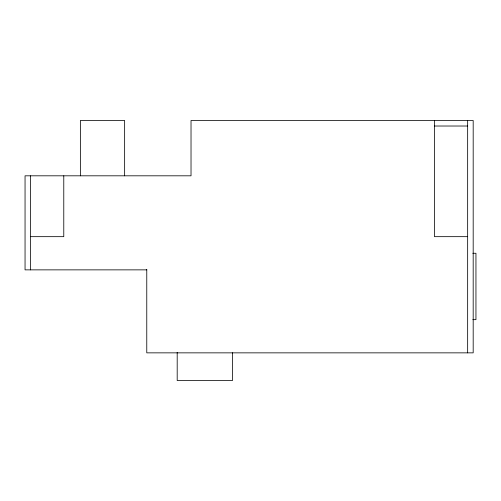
<?xml version="1.0" encoding="UTF-8"?>
<svg xmlns="http://www.w3.org/2000/svg" width="501" height="501" viewBox="0 0 501 501"><rect width="100%" height="100%" fill="white"/><g stroke="black" fill="none" stroke-linecap="round" stroke-linejoin="round"><path stroke-width="0.75" d="M434.455 126.02L467.652 126.02M30.58 236.666L63.777 236.666L63.777 175.813M467.652 236.666L434.455 236.666L434.455 120.484M472.838 253.268L475.95 253.268L475.95 319.657L472.838 319.657M146.768 269.864L25.05 269.864L25.05 175.813L191.025 175.813L191.025 120.484L473.182 120.484L473.182 352.854L146.768 352.854L146.768 269.419M467.652 120.484L467.652 352.854M232.52 352.723L232.52 380.516L177.191 380.516L177.191 352.41M124.636 175.813L124.636 120.484L80.373 120.484L80.373 175.813M30.58 175.813L30.58 269.864"/></g></svg>
